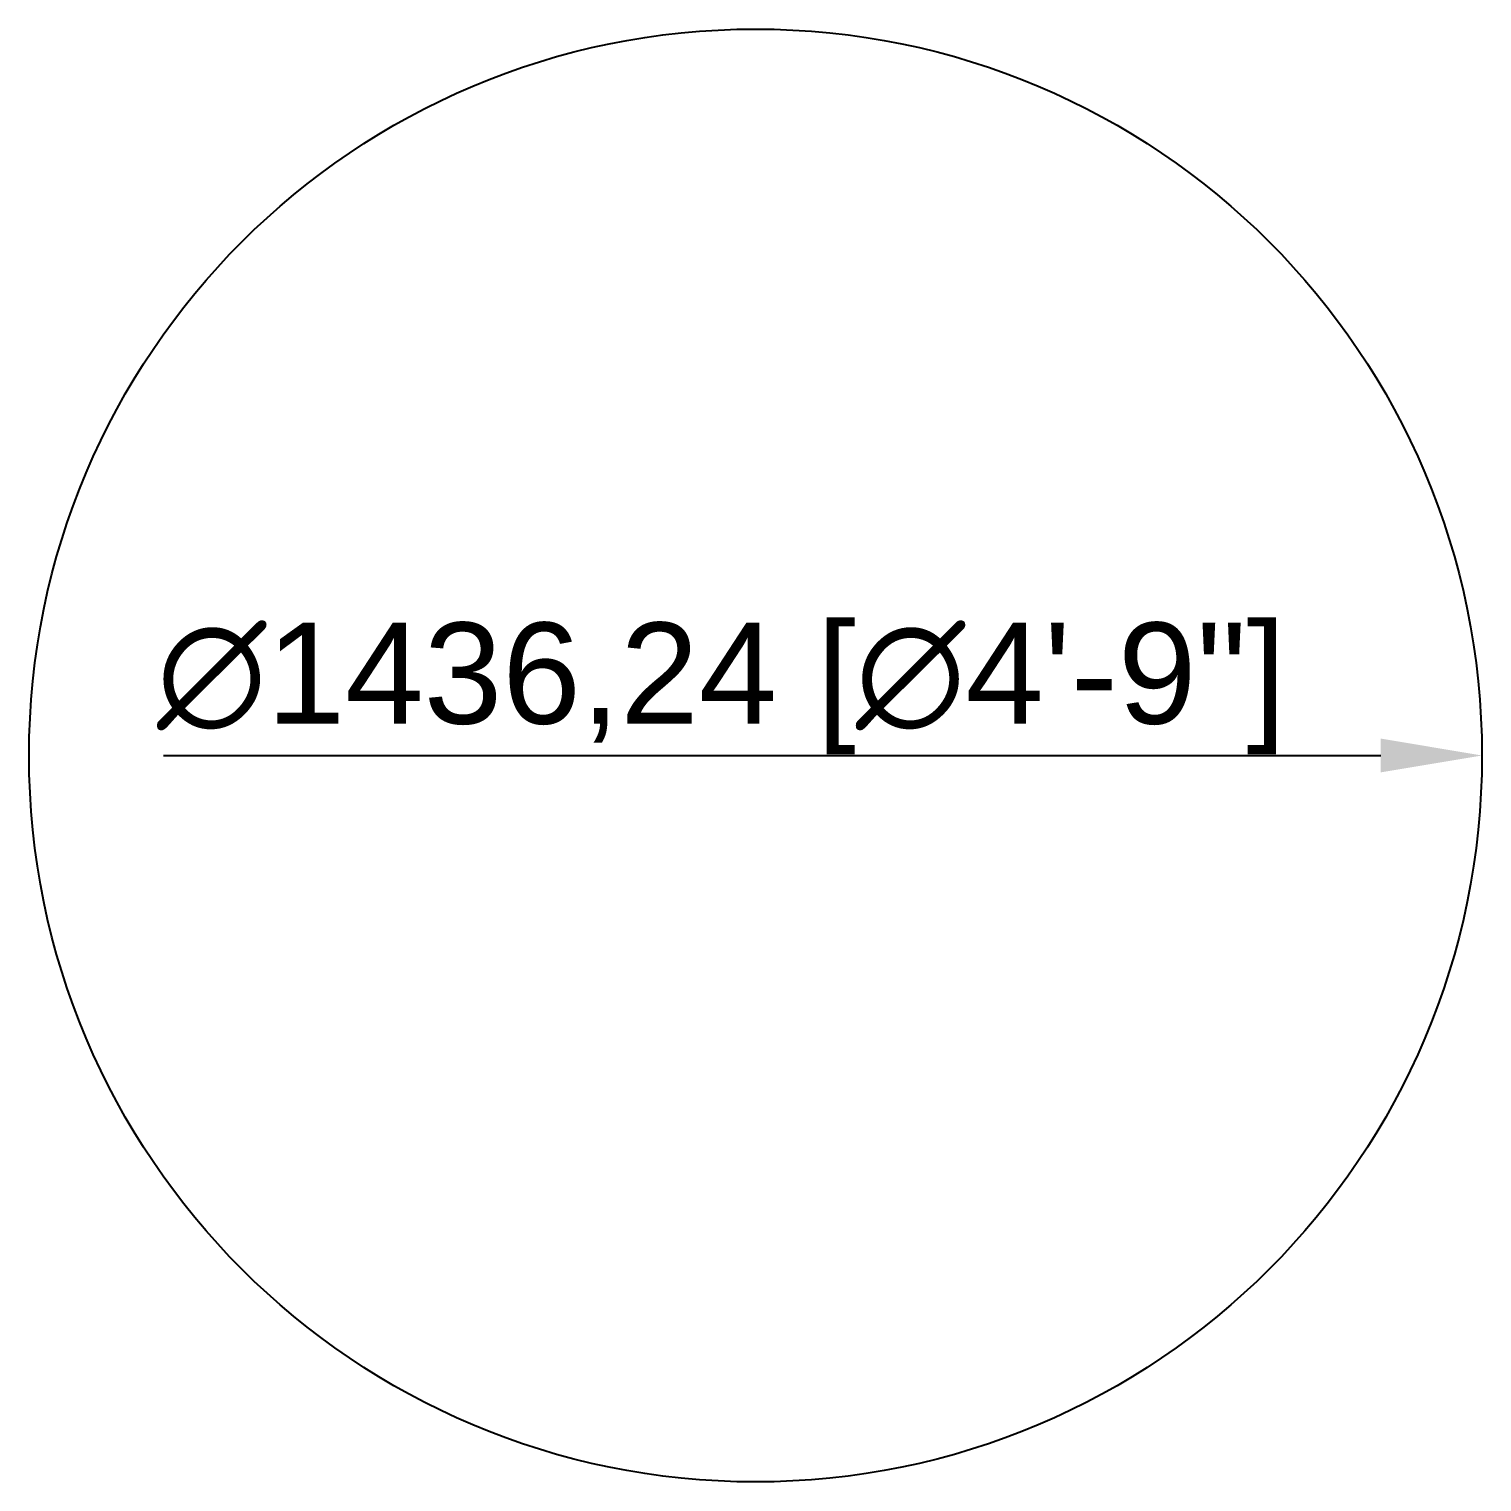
# Model space of a CAD drawing. Header units: millimetres. Extents: x 0 to 7618, y 0 to 6412.
# Drawn here: x 1234 to 2671, y 4975 to 6412 of the extents above; entities that cross this region are included whole.
import ezdxf

# ---------------------------------------------------------------- set-up
doc = ezdxf.new("R2010")
doc.units = ezdxf.units.MM
doc.styles.get("Standard").update_dxf_attribs({"font": 'arial.ttf'})
doc.dimstyles.new('ISO-25', dxfattribs={"dimtxt": 100, "dimasz": 100, "dimexe": 1.25, "dimexo": 0.625, "dimtad": 1, "dimtih": 1, "dimtoh": 1, "dimtxsty": 'Standard', "dimcen": 2.5, "dimadec": 0, "dimazin": 0, "dimtfac": 1, "dimtmove": 0, "dimatfit": 3, "dimfxl": 1, "dimfxlon": 1, "dimarcsym": 0})

# ---------------------------------------------------------------- blocks, each defined once
blk = doc.blocks.new('*D16')
at = {"color": 0, "lineweight": -2, "transparency": 16777216}
blk.add_line((1367.2, 5693.6), (2570.7, 5693.6), dxfattribs=at)
at = {"color": 0, "transparency": 16777216}
blk.add_solid([(2570.7, 5710.3), (2570.7, 5676.9), (2670.7, 5693.6)], dxfattribs=at)
at = {"layer": 'Defpoints', "color": 0, "transparency": 16777216}
for p in [(1234.4, 5693.6), (2670.7, 5693.6)]:
    blk.add_point(p, dxfattribs=at)
at = {"color": 0, "transparency": 16777216, "insert": (1918.9, 5759.9), "char_height": 100, "attachment_point": 5}
blk.add_mtext('∅1436,24 [∅4\'-9"]', dxfattribs=at)

msp = doc.modelspace()

# ---------------------------------------------------------------- linework, layer by layer
msp.add_circle((1952.538, 5693.588), 718.119)

# ---------------------------------------------------------------- dimensions: what is measured, and where the dimension line sits
dim = msp.add_diameter_dim_2p(p1=(1234.418, 5693.588), p2=(2670.657, 5693.588), dimstyle='ISO-25')
dim.commit()
dim.dimension.update_dxf_attribs({"geometry": '*D16', "text_midpoint": (1918.94, 5693.588), "dimtype": 163})

doc.saveas('drawing.dxf')
